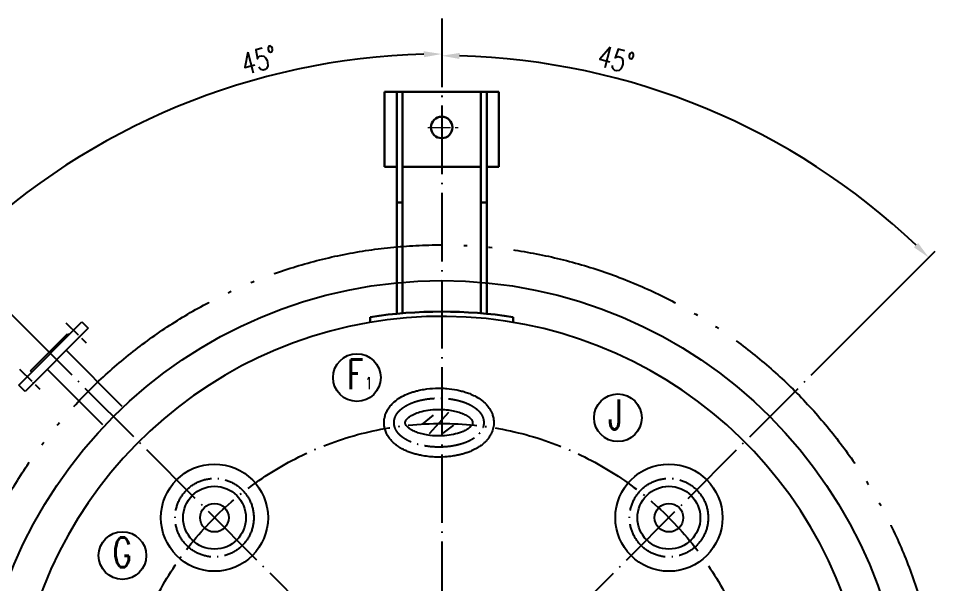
# Model space of a CAD drawing. Extents: x -14451 to -8511, y -379 to 8031.
# Drawn here: x -13461 to -12168, y 1603 to 2396 of the extents above; entities that cross this region are included whole.
import ezdxf

# ---------------------------------------------------------------- set-up
doc = ezdxf.new("R2010")
doc.units = 0
doc.header["$MEASUREMENT"] = 0
for name, pattern in [('ACAD_ISO04W100', [30.5, 24, -3, 0.5, -3]), ('ACAD_ISO05W100', [34, 24, -3, 0.5, -3, 0.5, -3]), ('CENTER', [50.8, 31.75, -6.35, 6.35, -6.35])]:
    doc.linetypes.add(name, pattern=pattern)
doc.layers.get('DEFPOINTS').update_dxf_attribs({"linetype": 'CONTINUOUS'})
for name, color, linetype in [('1中心线', 3, 'ACAD_ISO04W100'), ('3轮廓', 7, 'CONTINUOUS'), ('3轮廓、图框', 7, 'CONTINUOUS'), ('4文字标注', 5, 'CONTINUOUS'), ('6断裂线', 6, 'ACAD_ISO05W100')]:
    doc.layers.add(name, color=color, linetype=linetype)
doc.layers.add('中心线', color=3, linetype='CENTER', lineweight=18)
doc.layers.add('轮廓线', color=7, linetype='CONTINUOUS', lineweight=30)
doc.styles.add('样式 2', font='ROMANS.shx', dxfattribs={"width": 0.75, "bigfont": 'hmhz.shx'})
doc.dimstyles.new('1-4 装配总图', dxfattribs={"dimscale": 4, "dimtxt": 3, "dimasz": 2.5, "dimexe": 1.25, "dimexo": 0, "dimgap": 1, "dimtad": 1, "dimdec": 0, "dimdsep": 46, "dimtxsty": '样式 2', "dimcen": 2.5, "dimclrd": 256, "dimclre": 256, "dimclrt": 256, "dimadec": 0, "dimazin": 0, "dimtfac": 1, "dimtdec": 0, "dimtmove": 0, "dimatfit": 1, "dimfxl": 1, "dimtfill": 1, "dimtfillclr": 256, "dimlwd": -1, "dimarcsym": 0})

# ---------------------------------------------------------------- blocks, each defined once
blk = doc.blocks.new('*D85')
at = {"layer": '3轮廓', "color": 5, "lineweight": -2}
blk.add_line((-12311.8, 1935), (-12177.1, 2069.7), dxfattribs=at)
at = {"layer": '3轮廓', "color": 5}
blk.add_arc((-12868.1, 1378.7), 964.7, 46.4848, 88.5152, dxfattribs=at)
for points in [[(-12843.1, 2347.3), (-12843.2, 2338.9), (-12868.1, 2343.4)], [(-12206.8, 2075.3), (-12200.9, 2081.3), (-12185.9, 2060.9)]]:
    blk.add_solid(points, dxfattribs=at)
at = {"layer": 'DEFPOINTS', "color": 0}
for p in [(-12868.1, 2395.5), (-12385.7, 2214.2), (-12311.8, 1935), (-12868.1, 1378.7), (-12868.1, 385.6)]:
    blk.add_point(p, dxfattribs=at)
at = {"layer": '3轮廓', "color": 5, "insert": (-12623.9, 2337.8), "char_height": 30, "attachment_point": 5, "rotation": 345.7175, "style": '样式 2'}
blk.add_mtext('45%%d', dxfattribs=at)
blk = doc.blocks.new('*D86')
at = {"layer": '3轮廓', "color": 5, "lineweight": -2}
blk.add_line((-13424.4, 1935), (-13560.8, 2071.4), dxfattribs=at)
at = {"layer": '3轮廓', "color": 5}
blk.add_arc((-12868.1, 1378.7), 967.1, 91.4812, 133.5188, dxfattribs=at)
for points in [[(-12893, 2341.3), (-12893.2, 2349.7), (-12868.1, 2345.8)], [(-13537, 2083), (-13531.1, 2077), (-13551.9, 2062.6)]]:
    blk.add_solid(points, dxfattribs=at)
at = {"layer": 'DEFPOINTS', "color": 0}
for p in [(-12868.1, 2395.5), (-13351.7, 2216.2), (-13424.4, 1935), (-12868.1, 1378.7), (-12868.1, 385.6)]:
    blk.add_point(p, dxfattribs=at)
at = {"layer": '3轮廓', "color": 5, "insert": (-13123.8, 2337.3), "char_height": 30, "attachment_point": 5, "rotation": 14.9357, "style": '样式 2'}
blk.add_mtext('45%%d', dxfattribs=at)
blk = doc.blocks.new('管口符号')
at = {"layer": '4文字标注'}
blk.add_circle((-1249.14, -514.69), 4, dxfattribs=at)
at = {"layer": '4文字标注', "style": '样式 2', "width": 0.7}
for tag, p, height in [('A', (-1250.76, -516.64), 5), ('1', (-1247.74, -516.63), 2)]:
    blk.add_attdef(tag, p, '', height=height, dxfattribs=at)
blk = doc.blocks.new('*D94')
at = {"layer": '3轮廓', "color": 5, "lineweight": -2}
blk.add_line((-12450.9, 656.2), (-12381.2, 535.4), dxfattribs=at)
at = {"layer": '3轮廓', "color": 5}
blk.add_arc((-12868.1, 1378.7), 961.3, 271.4901, 298.5099, dxfattribs=at)
for points in [[(-12407.2, 530.4), (-12411.3, 537.6), (-12387.5, 546.2)], [(-12843.2, 421.9), (-12843.1, 413.6), (-12868.1, 417.4)]]:
    blk.add_solid(points, dxfattribs=at)
at = {"layer": 'DEFPOINTS', "color": 0}
for p in [(-12868.1, 2395.5), (-12868.1, 1378.7), (-12450.9, 656.2), (-12701.2, 432), (-12868.1, 385.6)]:
    blk.add_point(p, dxfattribs=at)
at = {"layer": '3轮廓', "color": 5, "insert": (-12625.8, 474.3), "char_height": 30, "attachment_point": 5, "rotation": 15, "style": '样式 2'}
blk.add_mtext('30%%d', dxfattribs=at)

msp = doc.modelspace()

# ---------------------------------------------------------------- linework, layer by layer
at = {"layer": '1中心线', "ltscale": 4}
for p, q in [((-12868.10483, 2395.54887), (-12868.10483, 385.62037)), ((-12868.10483, 1378.70973), (-13424.39321, 1934.99811)), ((-12868.10483, 1378.70973), (-12311.81645, 1934.99811))]:
    msp.add_line(p, q, dxfattribs=at)
at = {"layer": '1中心线'}
for p, q in [((-13394.31013, 1969.73314), (-13366.02586, 1941.44887)), ((-13459.12825, 1904.91502), (-13430.84398, 1876.63075))]:
    msp.add_line(p, q, dxfattribs=at)
at = {"layer": '1中心线', "ltscale": 4}
msp.add_circle((-12868.10483, 1378.70973), 450, dxfattribs=at)
at = {"layer": '1中心线', "ltscale": 3}
for centre in [(-13186.30288, 1696.90778), (-12549.90678, 1696.90778)]:
    msp.add_circle(centre, 55, dxfattribs=at)
msp.add_open_spline([(-12934.80121, 1829.91306), (-12934.80121, 1829.23692), (-12934.76652, 1828.54904), (-12934.61317, 1827.02696), (-12934.47884, 1826.20515), (-12934.15232, 1824.75815), (-12933.98231, 1824.13735), (-12933.5907, 1822.91985), (-12933.36875, 1822.32143), (-12932.62583, 1820.54981), (-12932.03075, 1819.40796), (-12930.90667, 1817.59614), (-12930.42451, 1816.89699), (-12929.4916, 1815.66608), (-12929.04789, 1815.12278), (-12928.11876, 1814.06056), (-12927.63809, 1813.54685), (-12926.63744, 1812.54299), (-12926.11446, 1812.04994), (-12925.03439, 1811.08984), (-12924.47582, 1810.62135), (-12923.08733, 1809.51917), (-12922.24786, 1808.90182), (-12920.50398, 1807.70999), (-12919.59501, 1807.13237), (-12917.72857, 1806.02638), (-12916.76121, 1805.49212), (-12914.77373, 1804.46705), (-12913.75248, 1803.97569), (-12911.26603, 1802.85822), (-12909.78566, 1802.25344), (-12907.06328, 1801.24292), (-12905.83924, 1800.82216), (-12903.35179, 1800.03162), (-12902.08562, 1799.66092), (-12899.39734, 1798.93784), (-12897.9678, 1798.58861), (-12895.07101, 1797.94957), (-12893.60118, 1797.65911), (-12889.13732, 1796.87607), (-12886.0872, 1796.47166), (-12879.90583, 1795.90244), (-12876.77499, 1795.73802), (-12870.34399, 1795.64986), (-12867.0425, 1795.73829), (-12860.51512, 1796.18124), (-12857.28474, 1796.53627), (-12851.90989, 1797.36091), (-12849.73707, 1797.76273), (-12845.94047, 1798.59194), (-12844.29397, 1798.99684), (-12841.33179, 1799.81068), (-12840.01103, 1800.20648), (-12837.42705, 1801.04952), (-12836.15827, 1801.49855), (-12833.6881, 1802.44572), (-12832.48891, 1802.94288), (-12830.1329, 1803.99872), (-12828.98499, 1804.55332), (-12826.78417, 1805.70248), (-12825.72452, 1806.30024), (-12824.13702, 1807.26996), (-12823.58616, 1807.62123), (-12822.60888, 1808.27227), (-12822.18134, 1808.5671), (-12821.34938, 1809.16173), (-12820.94308, 1809.4628), (-12819.74888, 1810.38122), (-12818.98155, 1811.01705), (-12817.51341, 1812.33394), (-12816.81122, 1813.01645), (-12815.49138, 1814.41629), (-12814.86993, 1815.13732), (-12813.69485, 1816.64285), (-12813.14945, 1817.41738), (-12812.15317, 1819.007), (-12811.69879, 1819.82795), (-12810.88954, 1821.51793), (-12810.53384, 1822.38981), (-12810.05418, 1823.81877), (-12809.8907, 1824.37892), (-12809.59806, 1825.56122), (-12809.47179, 1826.19074), (-12809.31417, 1827.21759), (-12809.2651, 1827.61382), (-12809.18245, 1828.49204), (-12809.15414, 1828.9875), (-12809.13383, 1829.99072), (-12809.14207, 1830.49728), (-12809.19469, 1831.4937), (-12809.23916, 1831.98888), (-12809.34969, 1832.86222), (-12809.40825, 1833.23901), (-12809.54931, 1834.00421), (-12809.63069, 1834.386), (-12809.84458, 1835.27062), (-12809.98476, 1835.76952), (-12810.3012, 1836.75935), (-12810.47342, 1837.23826), (-12810.85801, 1838.20257), (-12811.06811, 1838.68128), (-12811.51676, 1839.61856), (-12811.7569, 1840.08068), (-12812.51988, 1841.44299), (-12813.0845, 1842.31849), (-12814.07059, 1843.67271), (-12814.45204, 1844.16197), (-12815.24414, 1845.11531), (-12815.65652, 1845.58162), (-12816.51837, 1846.50089), (-12816.96663, 1846.95238), (-12817.96711, 1847.90708), (-12818.52298, 1848.40513), (-12819.55168, 1849.27385), (-12820.01252, 1849.64576), (-12820.95178, 1850.37106), (-12821.43387, 1850.72732), (-12822.42157, 1851.42706), (-12822.92419, 1851.76838), (-12824.46453, 1852.77208), (-12825.54171, 1853.41843), (-12827.50282, 1854.50579), (-12828.37639, 1854.96095), (-12830.20264, 1855.85636), (-12831.14956, 1856.29224), (-12833.08772, 1857.13015), (-12834.08422, 1857.53446), (-12836.41176, 1858.4206), (-12837.7557, 1858.89027), (-12840.52072, 1859.77601), (-12841.93269, 1860.18926), (-12845.26895, 1861.07805), (-12847.2112, 1861.53077), (-12851.25982, 1862.34776), (-12853.36705, 1862.7074), (-12857.63156, 1863.30747), (-12859.79164, 1863.54841), (-12864.55836, 1863.94495), (-12867.17873, 1864.07685), (-12872.41729, 1864.17071), (-12875.0397, 1864.13279), (-12880.26426, 1863.88768), (-12882.85886, 1863.68078), (-12888.01165, 1863.09642), (-12890.57149, 1862.71706), (-12895.56865, 1861.7933), (-12898.01092, 1861.24811), (-12903.664, 1859.75489), (-12906.77727, 1858.74393), (-12911.23354, 1856.98205), (-12912.69585, 1856.34619), (-12915.07245, 1855.20974), (-12916.0026, 1854.73546), (-12917.5341, 1853.90174), (-12918.14582, 1853.55366), (-12919.34684, 1852.83906), (-12919.93047, 1852.47593), (-12921.16647, 1851.67073), (-12921.81194, 1851.22741), (-12923.06072, 1850.3208), (-12923.66508, 1849.85695), (-12924.84883, 1848.8945), (-12925.42123, 1848.40148), (-12926.85089, 1847.09256), (-12927.67439, 1846.26063), (-12929.2131, 1844.5254), (-12929.93165, 1843.6182), (-12931.23526, 1841.74411), (-12931.82429, 1840.77195), (-12932.61517, 1839.23425), (-12932.8695, 1838.69125), (-12933.24746, 1837.79586), (-12933.38381, 1837.44904), (-12933.64329, 1836.73602), (-12933.76505, 1836.37304), (-12934.09875, 1835.28488), (-12934.28343, 1834.5466), (-12934.49702, 1833.44214), (-12934.55709, 1833.0804), (-12934.70713, 1831.99735), (-12934.77016, 1831.25066), (-12934.79821, 1830.31329), (-12934.80121, 1830.11274), (-12934.80121, 1829.91306)], degree=3, knots=[0, 0, 0, 0, 0.0489122427, 0.0489122427, 0.109095215, 0.109095215, 0.154974362, 0.154974362, 0.200853509, 0.200853509, 0.2926118029, 0.2926118029, 0.3526419207, 0.3526419207, 0.4017134326, 0.4017134326, 0.4507849444, 0.4507849444, 0.4998564563, 0.4998564563, 0.5489279681, 0.5489279681, 0.6176973992, 0.6176973992, 0.6864668304, 0.6864668304, 0.7552362615, 0.7552362615, 0.8240056927, 0.8240056927, 0.918045484, 0.918045484, 0.9914356199, 0.9914356199, 1.0648257558, 1.0648257558, 1.1444506344, 1.1444506344, 1.224075513, 1.224075513, 1.3833252703, 1.3833252703, 1.5425750275, 1.5425750275, 1.7097361502, 1.7097361502, 1.8768972728, 1.8768972728, 1.9935538384, 1.9935538384, 2.0856242428, 2.0856242428, 2.1624267513, 2.1624267513, 2.2392292598, 2.2392292598, 2.3160317684, 2.3160317684, 2.3928342769, 2.3928342769, 2.4696367854, 2.4696367854, 2.5115485115, 2.5115485115, 2.545010473, 2.545010473, 2.5784724344, 2.5784724344, 2.6453963574, 2.6453963574, 2.7123202803, 2.7123202803, 2.7792442033, 2.7792442033, 2.8461681262, 2.8461681262, 2.9130920491, 2.9130920491, 2.9800159721, 2.9800159721, 3.0218889561, 3.0218889561, 3.0673242441, 3.0673242441, 3.095947752, 3.095947752, 3.1316356419, 3.1316356419, 3.1673235318, 3.1673235318, 3.2030114217, 3.2030114217, 3.2307657536, 3.2307657536, 3.2585200854, 3.2585200854, 3.2956794116, 3.2956794116, 3.3328387378, 3.3328387378, 3.369998064, 3.369998064, 3.4071573902, 3.4071573902, 3.4814760426, 3.4814760426, 3.5250975834, 3.5250975834, 3.5687191241, 3.5687191241, 3.6123406649, 3.6123406649, 3.6633785978, 3.6633785978, 3.7029125549, 3.7029125549, 3.742446512, 3.742446512, 3.7819804691, 3.7819804691, 3.8610483833, 3.8610483833, 3.922068341, 3.922068341, 3.9847857615, 3.9847857615, 4.047503182, 4.047503182, 4.1290813674, 4.1290813674, 4.2106595529, 4.2106595529, 4.3184293909, 4.3184293909, 4.4304888668, 4.4304888668, 4.5425483427, 4.5425483427, 4.675606308, 4.675606308, 4.8086642733, 4.8086642733, 4.9417222386, 4.9417222386, 5.0762055329, 5.0762055329, 5.2106888273, 5.2106888273, 5.39561584, 5.39561584, 5.4902455602, 5.4902455602, 5.5546963253, 5.5546963253, 5.5987511394, 5.5987511394, 5.6428059535, 5.6428059535, 5.6937258297, 5.6937258297, 5.7446457058, 5.7446457058, 5.795565582, 5.795565582, 5.8765176949, 5.8765176949, 5.9574698078, 5.9574698078, 6.0384219207, 6.0384219207, 6.0810445544, 6.0810445544, 6.1081940767, 6.1081940767, 6.135343599, 6.135343599, 6.1896426437, 6.1896426437, 6.2160085021, 6.2160085021, 6.268740219, 6.268740219, 6.2831853072, 6.2831853072, 6.2831853072, 6.2831853072], dxfattribs=at)
at = {"layer": '3轮廓'}
for p, q in [((-13460.30676, 1882.52331), (-13371.91841, 1970.91165)), ((-13371.91841, 1970.91165), (-13363.07958, 1962.07282)), ((-13363.07958, 1962.07282), (-13451.46793, 1873.68447)), ((-13443.8076, 1902.558), (-13391.95311, 1954.4125)), ((-13391.95311, 1954.4125), (-13390.18534, 1952.64473)), ((-13394.0155, 1931.1369), (-13316.0691, 1853.1905)), ((-13442.03984, 1900.79023), (-13443.8076, 1902.558)), ((-13342.5856, 1826.67399), (-13420.53201, 1904.62039)), ((-13451.46793, 1873.68447), (-13460.30676, 1882.52331))]:
    msp.add_line(p, q, dxfattribs=at)
for centre, radius in [((-13186.30288, 1696.90778), 75), ((-12549.90678, 1696.90778), 75), ((-13186.30288, 1696.90778), 44), ((-12549.90678, 1696.90778), 44), ((-13186.30288, 1696.90778), 20), ((-12549.90678, 1696.90778), 20)]:
    msp.add_circle(centre, radius, dxfattribs=at)
for points, knots in [([(-12948.80121, 1829.91306), (-12948.80121, 1827.99803), (-12948.63822, 1826.0736), (-12948.01023, 1822.33382), (-12947.54151, 1820.49407), (-12946.35466, 1816.98291), (-12945.63237, 1815.29627), (-12943.73551, 1811.5974), (-12942.48783, 1809.64455), (-12940.5591, 1807.08757), (-12939.96969, 1806.35855), (-12938.75323, 1804.94479), (-12938.13074, 1804.26538), (-12936.86274, 1802.95927), (-12936.2176, 1802.33203), (-12934.79468, 1801.02022), (-12934.02062, 1800.34982), (-12932.59971, 1799.18774), (-12931.95971, 1798.68777), (-12930.47683, 1797.57865), (-12929.62575, 1796.97779), (-12927.97551, 1795.87452), (-12927.17564, 1795.3659), (-12925.56093, 1794.38709), (-12924.74351, 1793.91531), (-12922.25316, 1792.54411), (-12920.55567, 1791.69603), (-12917.07426, 1790.11024), (-12915.29782, 1789.37564), (-12911.67315, 1788.01287), (-12909.8224, 1787.38326), (-12906.06657, 1786.22842), (-12904.15972, 1785.70268), (-12900.28088, 1784.74683), (-12898.3177, 1784.31873), (-12893.3292, 1783.36492), (-12890.27303, 1782.90076), (-12884.09954, 1782.19216), (-12880.97749, 1781.94688), (-12873.11616, 1781.60535), (-12868.35502, 1781.64837), (-12860.1608, 1782.15421), (-12856.7052, 1782.50469), (-12850.92815, 1783.32947), (-12848.58337, 1783.73269), (-12844.56616, 1784.5486), (-12842.87649, 1784.93174), (-12839.56423, 1785.76559), (-12837.9375, 1786.21585), (-12834.73751, 1787.1868), (-12833.16167, 1787.70838), (-12829.84987, 1788.90318), (-12828.12808, 1789.58431), (-12825.08869, 1790.90521), (-12823.75487, 1791.52749), (-12821.14709, 1792.83669), (-12819.87072, 1793.52504), (-12817.43335, 1794.94303), (-12816.26979, 1795.66852), (-12813.46899, 1797.54644), (-12811.87289, 1798.7304), (-12809.13498, 1801.01305), (-12807.96672, 1802.0761), (-12805.72705, 1804.32749), (-12804.65295, 1805.5188), (-12802.61446, 1808.05478), (-12801.64938, 1809.39998), (-12800.13132, 1811.82906), (-12799.53976, 1812.87566), (-12798.44459, 1815.05319), (-12797.94353, 1816.1792), (-12797.0491, 1818.50536), (-12796.6582, 1819.69869), (-12796.00138, 1822.15054), (-12795.73499, 1823.41068), (-12795.3429, 1825.95881), (-12795.2181, 1827.24253), (-12795.11401, 1829.86892), (-12795.13845, 1831.21017), (-12795.2986, 1833.31043), (-12795.38461, 1834.08769), (-12795.63695, 1835.82913), (-12795.82232, 1836.80679), (-12796.2703, 1838.72932), (-12796.53262, 1839.6731), (-12797.04234, 1841.25615), (-12797.27041, 1841.89949), (-12797.762, 1843.1722), (-12798.02425, 1843.79822), (-12798.85596, 1845.64306), (-12799.46987, 1846.82708), (-12800.61369, 1848.78925), (-12801.12228, 1849.59208), (-12802.25417, 1851.25101), (-12802.88571, 1852.10288), (-12804.19044, 1853.73752), (-12804.86546, 1854.52267), (-12807.68558, 1857.59061), (-12809.99552, 1859.63741), (-12814.85644, 1863.30496), (-12817.42465, 1864.93844), (-12821.15995, 1866.99105), (-12822.24429, 1867.55073), (-12824.66423, 1868.72708), (-12826.00021, 1869.33012), (-12828.38344, 1870.33126), (-12829.41993, 1870.7432), (-12831.5102, 1871.52903), (-12832.56678, 1871.90403), (-12835.77059, 1872.97765), (-12837.95352, 1873.62588), (-12842.38802, 1874.78873), (-12844.64181, 1875.3037), (-12851.50356, 1876.6573), (-12856.1984, 1877.30288), (-12863.58775, 1877.90966), (-12866.247, 1878.04832), (-12871.56782, 1878.1688), (-12874.23191, 1878.1506), (-12882.20631, 1877.86052), (-12887.49281, 1877.3533), (-12895.81159, 1876.02827), (-12898.92314, 1875.40628), (-12903.72128, 1874.23491), (-12905.45321, 1873.76696), (-12908.85763, 1872.75174), (-12910.53432, 1872.20313), (-12913.83217, 1871.01953), (-12915.45369, 1870.38438), (-12920.23467, 1868.34035), (-12923.2955, 1866.80083), (-12929.14086, 1863.2796), (-12931.91972, 1861.30254), (-12936.09822, 1857.65509), (-12937.60963, 1856.16894), (-12940.45207, 1852.93973), (-12941.78392, 1851.19602), (-12944.12679, 1847.52093), (-12945.15291, 1845.5973), (-12946.26855, 1842.94683), (-12946.5078, 1842.33311), (-12946.95766, 1841.07702), (-12947.16704, 1840.43775), (-12947.74153, 1838.49935), (-12948.05495, 1837.17208), (-12948.4273, 1835.03422), (-12948.53762, 1834.23733), (-12948.70305, 1832.62685), (-12948.75779, 1831.81569), (-12948.79537, 1830.64046), (-12948.80121, 1830.27697), (-12948.80121, 1829.91306)], [0, 0, 0, 0, 0.0813569842, 0.0813569842, 0.1627139684, 0.1627139684, 0.2440709526, 0.2440709526, 0.3510980775, 0.3510980775, 0.3958296461, 0.3958296461, 0.4405612146, 0.4405612146, 0.4847482154, 0.4847482154, 0.535653913, 0.535653913, 0.5759335969, 0.5759335969, 0.6280860193, 0.6280860193, 0.6753802655, 0.6753802655, 0.7226745117, 0.7226745117, 0.817263004, 0.817263004, 0.9118514964, 0.9118514964, 1.0064399887, 1.0064399887, 1.101028481, 1.101028481, 1.1956169734, 1.1956169734, 1.3386007603, 1.3386007603, 1.4815845473, 1.4815845473, 1.6973826613, 1.6973826613, 1.8566329433, 1.8566329433, 1.9671969558, 1.9671969558, 2.048948907, 2.048948907, 2.1293717961, 2.1293717961, 2.2097946853, 2.2097946853, 2.30068559, 2.30068559, 2.3733004769, 2.3733004769, 2.4459153638, 2.4459153638, 2.5146708476, 2.5146708476, 2.614090699, 2.614090699, 2.6917159284, 2.6917159284, 2.7693411578, 2.7693411578, 2.8469663873, 2.8469663873, 2.9020114367, 2.9020114367, 2.9570564861, 2.9570564861, 3.0121015355, 3.0121015355, 3.0671465849, 3.0671465849, 3.1221916343, 3.1221916343, 3.178706068, 3.178706068, 3.2117964502, 3.2117964502, 3.2542829373, 3.2542829373, 3.2967694244, 3.2967694244, 3.326942821, 3.326942821, 3.3571162177, 3.3571162177, 3.417463011, 3.417463011, 3.4615100722, 3.4615100722, 3.5114121346, 3.5114121346, 3.5613141971, 3.5613141971, 3.7133920941, 3.7133920941, 3.8654699912, 3.8654699912, 3.9263595081, 3.9263595081, 3.9990492881, 3.9990492881, 4.0536122997, 4.0536122997, 4.1081753113, 4.1081753113, 4.2173013345, 4.2173013345, 4.3264273577, 4.3264273577, 4.5446794041, 4.5446794041, 4.6658900524, 4.6658900524, 4.7871007007, 4.7871007007, 5.0295219974, 5.0295219974, 5.1781198403, 5.1781198403, 5.263463074, 5.263463074, 5.3488063078, 5.3488063078, 5.4341495415, 5.4341495415, 5.604836009, 5.604836009, 5.7755224764, 5.7755224764, 5.879236498, 5.879236498, 5.9829505195, 5.9829505195, 6.0816015735, 6.0816015735, 6.1109230762, 6.1109230762, 6.1402445789, 6.1402445789, 6.1988875844, 6.1988875844, 6.233306394, 6.233306394, 6.2677252037, 6.2677252037, 6.2831853072, 6.2831853072, 6.2831853072, 6.2831853072]), ([(-12919.16788, 1829.91306), (-12919.16788, 1829.55537), (-12919.12901, 1829.19683), (-12918.9499, 1828.41415), (-12918.8084, 1827.98932), (-12918.37207, 1827.04777), (-12918.07637, 1826.53163), (-12917.2891, 1825.42282), (-12916.79746, 1824.83086), (-12915.59955, 1823.60381), (-12914.89351, 1822.96909), (-12912.76533, 1821.29613), (-12911.16949, 1820.25206), (-12907.47533, 1818.25703), (-12905.378, 1817.30577), (-12900.77339, 1815.57241), (-12898.26643, 1814.78998), (-12892.94697, 1813.4437), (-12890.1346, 1812.87968), (-12883.01986, 1811.80542), (-12878.61155, 1811.43205), (-12869.73615, 1811.24752), (-12865.26954, 1811.43629), (-12856.6286, 1812.35647), (-12852.45475, 1813.08821), (-12844.73813, 1815.01318), (-12841.19616, 1816.20753), (-12835.92341, 1818.51389), (-12833.964, 1819.55255), (-12830.61709, 1821.68056), (-12829.23144, 1822.76986), (-12827.34266, 1824.58934), (-12826.70476, 1825.33929), (-12825.73557, 1826.71997), (-12825.40394, 1827.34853), (-12824.96168, 1828.46445), (-12824.84776, 1828.95093), (-12824.75821, 1829.79087), (-12824.76265, 1830.15584), (-12824.86532, 1830.93044), (-12824.96468, 1831.3417), (-12825.30976, 1832.26116), (-12825.55695, 1832.76909), (-12826.25421, 1833.8783), (-12826.70465, 1834.4786), (-12827.83837, 1835.73744), (-12828.52139, 1836.3954), (-12830.12428, 1837.72916), (-12831.04387, 1838.40478), (-12833.79524, 1840.18339), (-12835.82726, 1841.27002), (-12840.41632, 1843.27759), (-12842.97261, 1844.19907), (-12848.48303, 1845.80334), (-12851.43692, 1846.48645), (-12857.60488, 1847.56909), (-12860.81881, 1847.96878), (-12867.36314, 1848.4609), (-12870.69342, 1848.55338), (-12878.38026, 1848.40555), (-12882.72541, 1848.04881), (-12891.03057, 1846.82616), (-12894.99009, 1845.95978), (-12901.59335, 1843.99765), (-12904.34613, 1842.96599), (-12909.20467, 1840.72081), (-12911.30898, 1839.50643), (-12914.2866, 1837.38695), (-12915.3384, 1836.48717), (-12917.0206, 1834.76925), (-12917.64981, 1833.95304), (-12918.44899, 1832.64791), (-12918.69071, 1832.12725), (-12919.01872, 1831.18851), (-12919.10688, 1830.77053), (-12919.16056, 1830.2176), (-12919.16788, 1830.06532), (-12919.16788, 1829.91306)], [0, 0, 0, 0, 0.1106647797, 0.1106647797, 0.2213295594, 0.2213295594, 0.3319943392, 0.3319943392, 0.4426591189, 0.4426591189, 0.5533238986, 0.5533238986, 0.7323210356, 0.7323210356, 0.9113181726, 0.9113181726, 1.0903153095, 1.0903153095, 1.2693124465, 1.2693124465, 1.5280027553, 1.5280027553, 1.7866930642, 1.7866930642, 2.045383373, 2.045383373, 2.3040736818, 2.3040736818, 2.4893896881, 2.4893896881, 2.6747056943, 2.6747056943, 2.8130933838, 2.8130933838, 2.9514810733, 2.9514810733, 3.0898687628, 3.0898687628, 3.2058597506, 3.2058597506, 3.3218507384, 3.3218507384, 3.4378417262, 3.4378417262, 3.5538327141, 3.5538327141, 3.6698237019, 3.6698237019, 3.7858146897, 3.7858146897, 3.9790466436, 3.9790466436, 4.1722785975, 4.1722785975, 4.3655105514, 4.3655105514, 4.5587425053, 4.5587425053, 4.7519744592, 4.7519744592, 5.00676737, 5.00676737, 5.2615602807, 5.2615602807, 5.473047652, 5.473047652, 5.6845350232, 5.6845350232, 5.8393581415, 5.8393581415, 5.9941812597, 5.9941812597, 6.1151287145, 6.1151287145, 6.2360761693, 6.2360761693, 6.2831853072, 6.2831853072, 6.2831853072, 6.2831853072])]:
    msp.add_open_spline(points, degree=3, knots=knots, dxfattribs=at)
at = {"layer": '3轮廓、图框'}
msp.add_circle((-12868.10483, 1378.70973), 650, dxfattribs=at)
msp.add_arc((-12868.10483, 1378.70973), 600, 285.08194643, 253.66455913, dxfattribs=at)
at = {"layer": '6断裂线', "color": 5, "ltscale": 5}
for p, q in [((-12879.88435, 1840.23946), (-12895.47633, 1827.85545)), ((-12858.43547, 1844.19587), (-12885.51584, 1814.48386)), ((-12851.79013, 1826.56897), (-12866.51793, 1815.0669))]:
    msp.add_line(p, q, dxfattribs=at)
at = {"layer": '6断裂线', "ltscale": 10}
msp.add_circle((-12868.10483, 1378.70973), 700, dxfattribs=at)
at = {"layer": '中心线'}
msp.add_line((-12887.33149, 2243.01296), (-12845.13362, 2243.01296), dxfattribs=at)
at = {"layer": '轮廓线'}
for p, q in [((-12948.10483, 2293.01296), (-12788.10483, 2293.01296)), ((-12948.10483, 2188.01296), (-12948.10483, 2293.01296)), ((-12931.10483, 1982.32243), (-12931.10483, 2293.01296)), ((-12923.10483, 1983.04489), (-12923.10483, 2293.01296)), ((-12813.10483, 1983.04489), (-12813.10483, 2293.01296)), ((-12805.10483, 1982.32243), (-12805.10483, 2293.01296)), ((-12788.10483, 2188.01296), (-12788.10483, 2293.01296)), ((-12948.10483, 2188.01296), (-12931.10483, 2188.01296)), ((-12923.10483, 2188.01296), (-12813.10483, 2188.01296)), ((-12805.10483, 2188.01296), (-12788.10483, 2188.01296)), ((-12931.10483, 2138.01296), (-12923.10483, 2138.01296)), ((-12813.10483, 2138.01296), (-12805.10483, 2138.01296)), ((-12968.10483, 1977.68784), (-12968.10483, 1971.61622)), ((-12768.10483, 1977.68784), (-12768.10483, 1971.61622))]:
    msp.add_line(p, q, dxfattribs=at)
msp.add_circle((-12868.10483, 2243.01296), 15, dxfattribs=at)
msp.add_arc((-12868.10483, 1329.35459), 656, 81.23170186, 98.76829814, dxfattribs=at)

# ---------------------------------------------------------------- block references
at = {"layer": '4文字标注'}
for p, xscale, yscale, zscale, values in [((-2577.34405, 6182.07129), 8.333333249999995, 8.333333249999995, 8.333333249999995, {'1': '1', 'A': 'F'}), ((-2211.79437, 6125.82861), 8.333333249999995, 8.333333249999995, 8.333333249999995, {'A': 'J'}), ((-2905.73278, 5933.00832), 8.33333324999999, 8.33333324999999, 8.33333324999999, {'A': 'G'})]:
    msp.add_blockref('管口符号', p, dxfattribs=dict(at, xscale=xscale, yscale=yscale, zscale=zscale)).add_auto_attribs(values)

# ---------------------------------------------------------------- dimensions: what is measured, and where the dimension line sits
at = {"layer": '3轮廓'}
for base, line1, picture, middle in [((-13351.65563, 2216.24427), ((-12868.10483, 1378.70973), (-13424.39321, 1934.99811)), '*D86', (-13117.36052, 2313.13847)), ((-12385.74379, 2214.18356), ((-12868.10483, 1378.70973), (-12311.81645, 1934.99811)), '*D85', (-12630.10513, 2313.61338))]:
    dim = msp.add_angular_dim_2l(base=base, line1=line1, line2=((-12868.10483, 2395.54887), (-12868.10483, 385.62037)), dimstyle='1-4 装配总图', override={"dimscale": 10, "dimtxsty": '样式 2', "dimclrd": 5, "dimclre": 5, "dimclrt": 5, "dimtfill": 0}, dxfattribs=at)
    dim.commit()
    dim.dimension.update_dxf_attribs({"geometry": picture, "text_midpoint": middle, "dimtype": 162})
dim = msp.add_angular_dim_2l(base=(-12701.18004, 432.03217), line1=((-12868.10483, 2395.54887), (-12868.10483, 385.62037)), line2=((-12450.94559, 656.16872), (-12868.10483, 1378.70973)), dimstyle='1-4 装配总图', override={"dimscale": 10, "dimtxsty": '样式 2', "dimclrd": 5, "dimclre": 5, "dimclrt": 5, "dimtfill": 0}, dxfattribs=at)
dim.commit()
dim.dimension.update_dxf_attribs({"geometry": '*D94', "text_midpoint": (-12625.77733, 474.33117)})

doc.saveas('drawing.dxf')
